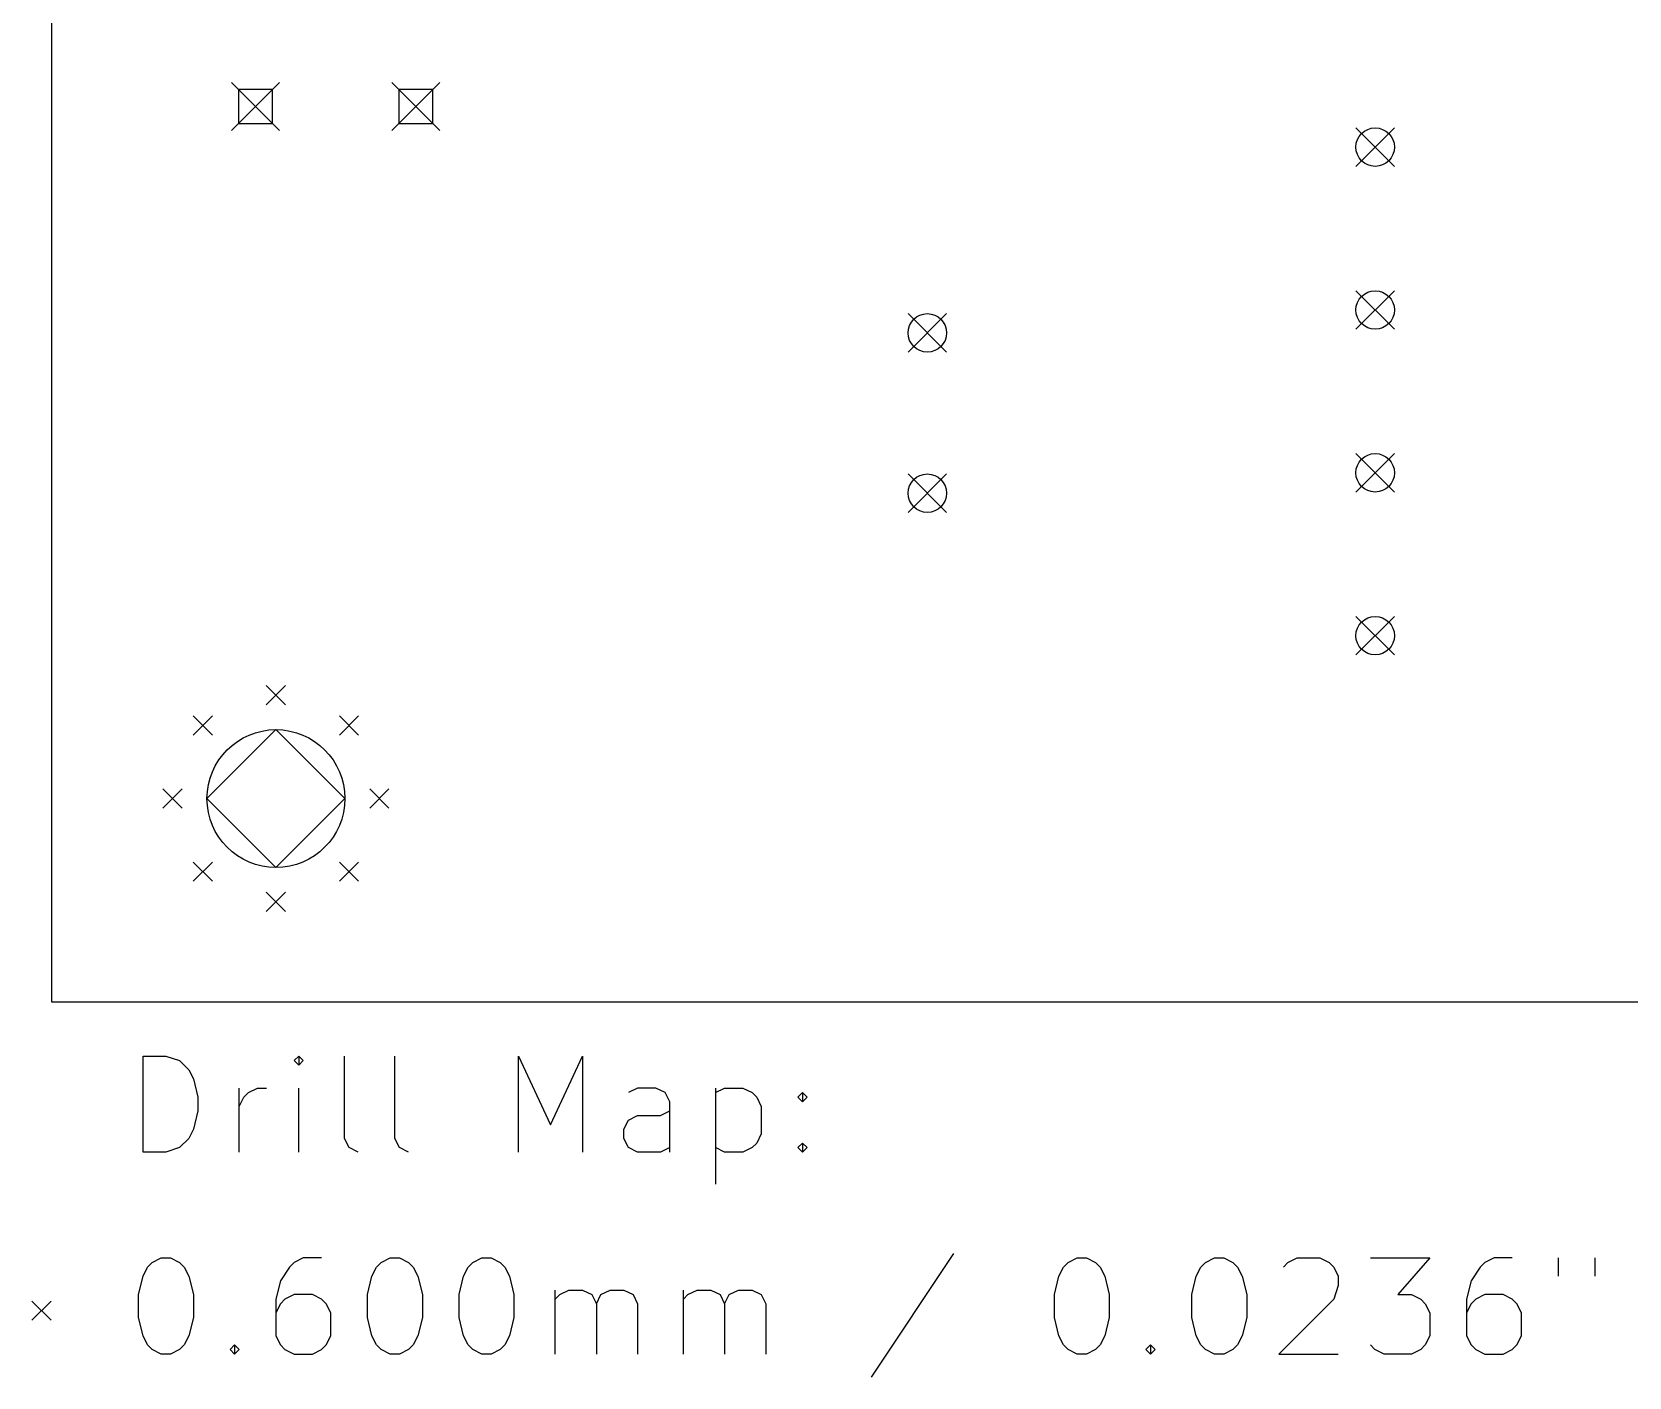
# Model space of a CAD drawing. Extents: x 0.93 to 9.4, y -8.65 to -1.8.
# Drawn here: x 1.075 to 3.037, y -6.86 to -5.209 of the extents above; entities that cross this region are included whole.
import ezdxf

# ---------------------------------------------------------------- set-up
doc = ezdxf.new("R2010")
doc.units = 0
doc.header["$MEASUREMENT"] = 0
doc.layers.add('BLACK', color=7, linetype='CONTINUOUS')

msp = doc.modelspace()

# ---------------------------------------------------------------- linework, layer by layer
at = {"layer": 'BLACK', "linetype": 'CONTINUOUS'}
for p, q in [((1.1, -6.4), (1.1, -1.8)), ((1.32047, -5.27047), (1.37953, -5.32953)), ((1.37953, -5.27047), (1.32047, -5.32953)), ((1.51732, -5.27047), (1.57638, -5.32953)), ((1.57638, -5.27047), (1.51732, -5.32953)), ((1.37088, -5.27912), (1.32912, -5.27912)), ((1.32912, -5.27912), (1.32912, -5.32088)), ((1.37088, -5.32088), (1.37088, -5.27912)), ((1.56773, -5.27912), (1.52597, -5.27912)), ((1.52597, -5.27912), (1.52597, -5.32088)), ((1.56773, -5.32088), (1.56773, -5.27912)), ((1.32912, -5.32088), (1.37088, -5.32088)), ((1.52597, -5.32088), (1.56773, -5.32088)), ((2.70138, -5.32638), (2.74862, -5.37362)), ((2.74862, -5.32638), (2.70138, -5.37362)), ((2.70138, -5.52638), (2.74862, -5.57362)), ((2.74862, -5.52638), (2.70138, -5.57362)), ((2.15138, -5.55453), (2.19862, -5.60177)), ((2.19862, -5.55453), (2.15138, -5.60177)), ((2.70138, -5.72638), (2.74862, -5.77362)), ((2.74862, -5.72638), (2.70138, -5.77362)), ((2.15138, -5.75138), (2.19862, -5.79862)), ((2.19862, -5.75138), (2.15138, -5.79862)), ((2.70138, -5.92638), (2.74862, -5.97362)), ((2.74862, -5.92638), (2.70138, -5.97362)), ((1.36319, -6.01122), (1.38681, -6.03484)), ((1.38681, -6.01122), (1.36319, -6.03484)), ((1.27341, -6.04841), (1.29703, -6.07203)), ((1.29703, -6.04841), (1.27341, -6.07203)), ((1.45297, -6.04841), (1.47659, -6.07203)), ((1.47659, -6.04841), (1.45297, -6.07203)), ((1.375, -6.06535), (1.29035, -6.15)), ((1.45965, -6.15), (1.375, -6.06535)), ((1.23622, -6.13819), (1.25984, -6.16181)), ((1.25984, -6.13819), (1.23622, -6.16181)), ((1.49016, -6.13819), (1.51378, -6.16181)), ((1.51378, -6.13819), (1.49016, -6.16181)), ((1.29035, -6.15), (1.375, -6.23465)), ((1.375, -6.23465), (1.45965, -6.15)), ((1.27341, -6.22797), (1.29703, -6.25159)), ((1.29703, -6.22797), (1.27341, -6.25159)), ((1.45297, -6.22797), (1.47659, -6.25159)), ((1.47659, -6.22797), (1.45297, -6.25159)), ((1.36319, -6.26516), (1.38681, -6.28878)), ((1.38681, -6.26516), (1.36319, -6.28878)), ((9.4, -6.4), (1.1, -6.4)), ((1.21178, -6.58434), (1.21178, -6.46623)), ((1.21178, -6.46623), (1.2399, -6.46623)), ((1.2399, -6.46623), (1.25678, -6.47185)), ((1.25678, -6.47185), (1.26803, -6.4831)), ((1.40301, -6.46623), (1.39738, -6.47185)), ((1.39738, -6.47185), (1.40301, -6.47747)), ((1.40863, -6.47185), (1.40301, -6.46623)), ((1.40301, -6.46623), (1.40301, -6.47747)), ((1.40301, -6.47747), (1.40863, -6.47185)), ((1.45925, -6.56746), (1.45925, -6.46623)), ((1.52112, -6.56746), (1.52112, -6.46623)), ((1.67298, -6.58434), (1.67298, -6.46623)), ((1.67298, -6.46623), (1.71235, -6.55059)), ((1.71235, -6.55059), (1.75172, -6.46623)), ((1.75172, -6.46623), (1.75172, -6.58434)), ((1.26803, -6.4831), (1.27365, -6.49435)), ((1.27365, -6.49435), (1.27927, -6.51684)), ((1.32989, -6.58434), (1.32989, -6.5056)), ((1.33552, -6.51684), (1.34114, -6.51122)), ((1.34114, -6.51122), (1.35239, -6.5056)), ((1.35239, -6.5056), (1.36364, -6.5056)), ((1.40301, -6.58434), (1.40301, -6.5056)), ((1.81921, -6.5056), (1.80796, -6.51122)), ((1.8417, -6.5056), (1.81921, -6.5056)), ((1.85295, -6.51122), (1.8417, -6.5056)), ((1.85858, -6.52247), (1.85295, -6.51122)), ((1.91482, -6.5056), (1.91482, -6.62371)), ((1.91482, -6.51122), (1.92607, -6.5056)), ((1.92607, -6.5056), (1.94857, -6.5056)), ((1.94857, -6.5056), (1.95981, -6.51122)), ((1.95981, -6.51122), (1.96544, -6.51684)), ((2.01606, -6.51684), (2.02168, -6.51122)), ((2.02168, -6.51122), (2.02731, -6.51684)), ((2.02168, -6.51122), (2.02168, -6.52247)), ((1.27927, -6.51684), (1.27927, -6.53372)), ((1.32989, -6.52809), (1.33552, -6.51684)), ((1.85858, -6.58434), (1.85858, -6.52247)), ((1.96544, -6.51684), (1.97106, -6.52809)), ((1.97106, -6.52809), (1.97106, -6.56184)), ((2.02168, -6.52247), (2.01606, -6.51684)), ((2.02731, -6.51684), (2.02168, -6.52247)), ((1.27927, -6.53372), (1.27365, -6.55621)), ((1.80233, -6.55621), (1.80796, -6.54497)), ((1.80796, -6.54497), (1.81921, -6.53934)), ((1.81921, -6.53934), (1.84733, -6.53934)), ((1.84733, -6.53934), (1.85858, -6.53372)), ((1.26803, -6.56746), (1.25678, -6.57871)), ((1.27365, -6.55621), (1.26803, -6.56746)), ((1.46488, -6.57871), (1.45925, -6.56746)), ((1.52674, -6.57871), (1.52112, -6.56746)), ((1.80233, -6.56746), (1.80233, -6.55621)), ((1.80796, -6.57871), (1.80233, -6.56746)), ((1.97106, -6.56184), (1.96544, -6.57309)), ((1.2399, -6.58434), (1.21178, -6.58434)), ((1.25678, -6.57871), (1.2399, -6.58434)), ((1.47612, -6.58434), (1.46488, -6.57871)), ((1.53799, -6.58434), (1.52674, -6.57871)), ((1.81921, -6.58434), (1.80796, -6.57871)), ((1.84733, -6.58434), (1.81921, -6.58434)), ((1.85858, -6.57871), (1.84733, -6.58434)), ((1.92607, -6.58434), (1.91482, -6.57871)), ((1.94857, -6.58434), (1.92607, -6.58434)), ((1.95981, -6.57871), (1.94857, -6.58434)), ((1.96544, -6.57309), (1.95981, -6.57871)), ((2.01606, -6.57871), (2.02168, -6.57309)), ((2.02168, -6.58434), (2.01606, -6.57871)), ((2.02168, -6.57309), (2.02731, -6.57871)), ((2.02168, -6.57309), (2.02168, -6.58434)), ((2.02731, -6.57871), (2.02168, -6.58434)), ((1.21178, -6.73675), (1.21741, -6.72551)), ((1.21741, -6.72551), (1.22303, -6.71988)), ((1.22303, -6.71988), (1.23428, -6.71426)), ((1.23428, -6.71426), (1.24553, -6.71426)), ((1.24553, -6.71426), (1.25678, -6.71988)), ((1.25678, -6.71988), (1.2624, -6.72551)), ((1.2624, -6.72551), (1.26803, -6.73675)), ((1.39176, -6.72551), (1.38051, -6.74238)), ((1.39738, -6.71988), (1.39176, -6.72551)), ((1.40863, -6.71426), (1.39738, -6.71988)), ((1.43113, -6.71426), (1.40863, -6.71426)), ((1.493, -6.73675), (1.49862, -6.72551)), ((1.49862, -6.72551), (1.50425, -6.71988)), ((1.50425, -6.71988), (1.51549, -6.71426)), ((1.51549, -6.71426), (1.52674, -6.71426)), ((1.52674, -6.71426), (1.53799, -6.71988)), ((1.53799, -6.71988), (1.54362, -6.72551)), ((1.54362, -6.72551), (1.54924, -6.73675)), ((1.60548, -6.73675), (1.61111, -6.72551)), ((1.61111, -6.72551), (1.61673, -6.71988)), ((1.61673, -6.71988), (1.62798, -6.71426)), ((1.62798, -6.71426), (1.63923, -6.71426)), ((1.63923, -6.71426), (1.65048, -6.71988)), ((1.65048, -6.71988), (1.6561, -6.72551)), ((1.6561, -6.72551), (1.66173, -6.73675)), ((2.20728, -6.70863), (2.10605, -6.86049)), ((2.33664, -6.73675), (2.34227, -6.72551)), ((2.34227, -6.72551), (2.34789, -6.71988)), ((2.34789, -6.71988), (2.35914, -6.71426)), ((2.35914, -6.71426), (2.37039, -6.71426)), ((2.37039, -6.71426), (2.38164, -6.71988)), ((2.38164, -6.71988), (2.38726, -6.72551)), ((2.38726, -6.72551), (2.39289, -6.73675)), ((2.50537, -6.73675), (2.511, -6.72551)), ((2.511, -6.72551), (2.51662, -6.71988)), ((2.51662, -6.71988), (2.52787, -6.71426)), ((2.52787, -6.71426), (2.53912, -6.71426)), ((2.53912, -6.71426), (2.55037, -6.71988)), ((2.55037, -6.71988), (2.55599, -6.72551)), ((2.55599, -6.72551), (2.56161, -6.73675)), ((2.61223, -6.72551), (2.61786, -6.71988)), ((2.61786, -6.71988), (2.62911, -6.71426)), ((2.62911, -6.71426), (2.65723, -6.71426)), ((2.65723, -6.71426), (2.66848, -6.71988)), ((2.66848, -6.71988), (2.6741, -6.72551)), ((2.6741, -6.72551), (2.67972, -6.73675)), ((2.71909, -6.71426), (2.79221, -6.71426)), ((2.79221, -6.71426), (2.75284, -6.75925)), ((2.85408, -6.72551), (2.84283, -6.74238)), ((2.8597, -6.71988), (2.85408, -6.72551)), ((2.87095, -6.71426), (2.8597, -6.71988)), ((2.89345, -6.71426), (2.87095, -6.71426)), ((2.94969, -6.71426), (2.94969, -6.73675)), ((2.99469, -6.71426), (2.99469, -6.73675)), ((1.20616, -6.75925), (1.21178, -6.73675)), ((1.26803, -6.73675), (1.27365, -6.75925)), ((1.38051, -6.74238), (1.37489, -6.76488)), ((1.48737, -6.75925), (1.493, -6.73675)), ((1.54924, -6.73675), (1.55486, -6.75925)), ((1.59986, -6.75925), (1.60548, -6.73675)), ((1.66173, -6.73675), (1.66735, -6.75925)), ((2.33102, -6.75925), (2.33664, -6.73675)), ((2.39289, -6.73675), (2.39851, -6.75925)), ((2.49975, -6.75925), (2.50537, -6.73675)), ((2.56161, -6.73675), (2.56724, -6.75925)), ((2.67972, -6.73675), (2.67972, -6.748)), ((2.84283, -6.74238), (2.8372, -6.76488)), ((1.20616, -6.78737), (1.20616, -6.75925)), ((1.27365, -6.75925), (1.27365, -6.78737)), ((1.37489, -6.76488), (1.37489, -6.80987)), ((1.38614, -6.76488), (1.38051, -6.7705)), ((1.39738, -6.75925), (1.38614, -6.76488)), ((1.41988, -6.75925), (1.39738, -6.75925)), ((1.43113, -6.76488), (1.41988, -6.75925)), ((1.43675, -6.7705), (1.43113, -6.76488)), ((1.48737, -6.78737), (1.48737, -6.75925)), ((1.55486, -6.75925), (1.55486, -6.78737)), ((1.59986, -6.78737), (1.59986, -6.75925)), ((1.66735, -6.75925), (1.66735, -6.78737)), ((1.71797, -6.83237), (1.71797, -6.75363)), ((1.71797, -6.76488), (1.72359, -6.75925)), ((1.72359, -6.75925), (1.73484, -6.75363)), ((1.73484, -6.75363), (1.75172, -6.75363)), ((1.75172, -6.75363), (1.76296, -6.75925)), ((1.76296, -6.75925), (1.76859, -6.7705)), ((1.76859, -6.7705), (1.77421, -6.75925)), ((1.77421, -6.75925), (1.78546, -6.75363)), ((1.78546, -6.75363), (1.80233, -6.75363)), ((1.80233, -6.75363), (1.81358, -6.75925)), ((1.81358, -6.75925), (1.81921, -6.7705)), ((1.87545, -6.83237), (1.87545, -6.75363)), ((1.87545, -6.76488), (1.88107, -6.75925)), ((1.88107, -6.75925), (1.89232, -6.75363)), ((1.89232, -6.75363), (1.9092, -6.75363)), ((1.9092, -6.75363), (1.92044, -6.75925)), ((1.92044, -6.75925), (1.92607, -6.7705)), ((1.92607, -6.7705), (1.93169, -6.75925)), ((1.93169, -6.75925), (1.94294, -6.75363)), ((1.94294, -6.75363), (1.95981, -6.75363)), ((1.95981, -6.75363), (1.97106, -6.75925)), ((1.97106, -6.75925), (1.97669, -6.7705)), ((2.33102, -6.78737), (2.33102, -6.75925)), ((2.39851, -6.75925), (2.39851, -6.78737)), ((2.49975, -6.78737), (2.49975, -6.75925)), ((2.56724, -6.75925), (2.56724, -6.78737)), ((2.6741, -6.76488), (2.60661, -6.83237)), ((2.67972, -6.748), (2.6741, -6.76488)), ((2.75284, -6.75925), (2.76971, -6.75925)), ((2.76971, -6.75925), (2.78096, -6.76488)), ((2.78096, -6.76488), (2.78659, -6.7705)), ((2.8372, -6.76488), (2.8372, -6.80987)), ((2.84845, -6.76488), (2.84283, -6.7705)), ((2.8597, -6.75925), (2.84845, -6.76488)), ((2.8822, -6.75925), (2.8597, -6.75925)), ((2.89345, -6.76488), (2.8822, -6.75925)), ((2.89907, -6.7705), (2.89345, -6.76488)), ((1.07539, -6.76713), (1.09902, -6.79075)), ((1.09902, -6.76713), (1.07539, -6.79075)), ((1.38051, -6.7705), (1.37489, -6.78175)), ((1.44238, -6.78175), (1.43675, -6.7705)), ((1.44238, -6.80987), (1.44238, -6.78175)), ((1.76859, -6.7705), (1.76859, -6.83237)), ((1.81921, -6.7705), (1.81921, -6.83237)), ((1.92607, -6.7705), (1.92607, -6.83237)), ((1.97669, -6.7705), (1.97669, -6.83237)), ((2.78659, -6.7705), (2.79221, -6.78175)), ((2.79221, -6.78175), (2.79221, -6.80987)), ((2.84283, -6.7705), (2.8372, -6.78175)), ((2.9047, -6.78175), (2.89907, -6.7705)), ((2.9047, -6.80987), (2.9047, -6.78175)), ((1.21178, -6.80987), (1.20616, -6.78737)), ((1.27365, -6.78737), (1.26803, -6.80987)), ((1.493, -6.80987), (1.48737, -6.78737)), ((1.55486, -6.78737), (1.54924, -6.80987)), ((1.60548, -6.80987), (1.59986, -6.78737)), ((1.66735, -6.78737), (1.66173, -6.80987)), ((2.33664, -6.80987), (2.33102, -6.78737)), ((2.39851, -6.78737), (2.39289, -6.80987)), ((2.50537, -6.80987), (2.49975, -6.78737)), ((2.56724, -6.78737), (2.56161, -6.80987)), ((1.21741, -6.82112), (1.21178, -6.80987)), ((1.22303, -6.82674), (1.21741, -6.82112)), ((1.2624, -6.82112), (1.25678, -6.82674)), ((1.26803, -6.80987), (1.2624, -6.82112)), ((1.31864, -6.82674), (1.32427, -6.82112)), ((1.32427, -6.82112), (1.32989, -6.82674)), ((1.32427, -6.82112), (1.32427, -6.83237)), ((1.37489, -6.80987), (1.38051, -6.82112)), ((1.38051, -6.82112), (1.38614, -6.82674)), ((1.43113, -6.82674), (1.43675, -6.82112)), ((1.43675, -6.82112), (1.44238, -6.80987)), ((1.49862, -6.82112), (1.493, -6.80987)), ((1.50425, -6.82674), (1.49862, -6.82112)), ((1.54362, -6.82112), (1.53799, -6.82674)), ((1.54924, -6.80987), (1.54362, -6.82112)), ((1.61111, -6.82112), (1.60548, -6.80987)), ((1.61673, -6.82674), (1.61111, -6.82112)), ((1.6561, -6.82112), (1.65048, -6.82674)), ((1.66173, -6.80987), (1.6561, -6.82112)), ((2.34227, -6.82112), (2.33664, -6.80987)), ((2.34789, -6.82674), (2.34227, -6.82112)), ((2.38726, -6.82112), (2.38164, -6.82674)), ((2.39289, -6.80987), (2.38726, -6.82112)), ((2.4435, -6.82674), (2.44913, -6.82112)), ((2.44913, -6.82112), (2.45475, -6.82674)), ((2.44913, -6.82112), (2.44913, -6.83237)), ((2.511, -6.82112), (2.50537, -6.80987)), ((2.51662, -6.82674), (2.511, -6.82112)), ((2.55599, -6.82112), (2.55037, -6.82674)), ((2.56161, -6.80987), (2.55599, -6.82112)), ((2.72472, -6.82674), (2.71909, -6.82112)), ((2.78659, -6.82112), (2.78096, -6.82674)), ((2.79221, -6.80987), (2.78659, -6.82112)), ((2.8372, -6.80987), (2.84283, -6.82112)), ((2.84283, -6.82112), (2.84845, -6.82674)), ((2.89345, -6.82674), (2.89907, -6.82112)), ((2.89907, -6.82112), (2.9047, -6.80987)), ((1.23428, -6.83237), (1.22303, -6.82674)), ((1.24553, -6.83237), (1.23428, -6.83237)), ((1.25678, -6.82674), (1.24553, -6.83237)), ((1.32427, -6.83237), (1.31864, -6.82674)), ((1.32989, -6.82674), (1.32427, -6.83237)), ((1.38614, -6.82674), (1.39738, -6.83237)), ((1.39738, -6.83237), (1.41988, -6.83237)), ((1.41988, -6.83237), (1.43113, -6.82674)), ((1.51549, -6.83237), (1.50425, -6.82674)), ((1.52674, -6.83237), (1.51549, -6.83237)), ((1.53799, -6.82674), (1.52674, -6.83237)), ((1.62798, -6.83237), (1.61673, -6.82674)), ((1.63923, -6.83237), (1.62798, -6.83237)), ((1.65048, -6.82674), (1.63923, -6.83237)), ((2.35914, -6.83237), (2.34789, -6.82674)), ((2.37039, -6.83237), (2.35914, -6.83237)), ((2.38164, -6.82674), (2.37039, -6.83237)), ((2.44913, -6.83237), (2.4435, -6.82674)), ((2.45475, -6.82674), (2.44913, -6.83237)), ((2.52787, -6.83237), (2.51662, -6.82674)), ((2.53912, -6.83237), (2.52787, -6.83237)), ((2.55037, -6.82674), (2.53912, -6.83237)), ((2.60661, -6.83237), (2.67972, -6.83237)), ((2.73597, -6.83237), (2.72472, -6.82674)), ((2.76971, -6.83237), (2.73597, -6.83237)), ((2.78096, -6.82674), (2.76971, -6.83237)), ((2.84845, -6.82674), (2.8597, -6.83237)), ((2.8597, -6.83237), (2.8822, -6.83237)), ((2.8822, -6.83237), (2.89345, -6.82674))]:
    msp.add_line(p, q, dxfattribs=at)
at = {"layer": 'BLACK'}
for centre, radius in [((2.725, -5.35), 0.02362), ((2.725, -5.55), 0.02362), ((2.175, -5.57815), 0.02362), ((2.725, -5.75), 0.02362), ((2.175, -5.775), 0.02362), ((2.725, -5.95), 0.02362), ((1.375, -6.15), 0.08465)]:
    msp.add_circle(centre, radius, dxfattribs=at)

doc.saveas('drawing.dxf')
